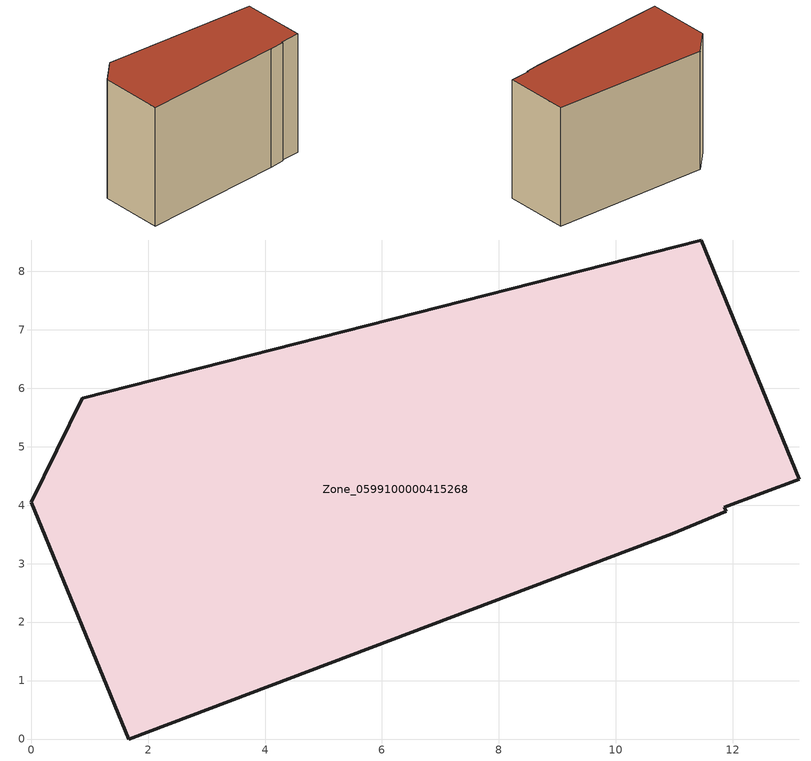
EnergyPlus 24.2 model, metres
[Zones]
Zone_0599100000415268
 floor ground (C_G): 11.89,3.9 10.97,3.51 1.67,0 0,4.05 0.87,5.83 11.46,8.54 13.14,4.45 11.86,3.96 z3.27
 wall outside (C_F): 13.14,4.45 11.46,8.54 0.87,5.83 0,4.05 1.67,0 10.97,3.51 11.89,3.9 11.86,3.96 13.14,4.45 z3.27:12.26
 roof outside (C_R): 10.97,3.51 11.89,3.9 11.86,3.96 13.14,4.45 11.46,8.54 0.87,5.83 0,4.05 1.67,0 z12.26
[BUILDING]
Pand.0599100000415268: North Axis=0; Terrain=City; Loads Convergence Tolerance Value=0.04; Temperature Convergence Tolerance Value=0.4; Solar Distribution=FullExterior; Maximum Number of Warmup Days=25; Minimum Number of Warmup Days=1
[Site:Location]
Rotterdam.The.Hague.AP_ZH_NLD Design_Conditions: Latitude=51.96; Longitude=4.45; Time Zone=1; Elevation=-4.5
[SITE:GROUNDTEMPERATURE:BUILDINGSURFACE]
18, 18, 18, 18, 18, 18, 18, 18, 18, 18, 18, 18
[MATERIAL] Thermal Absorptance=0.9; Solar Absorptance=0.7; Visible Absorptance=0.7
Name | Roughness | Thickness | Conductivity | Density | Specific Heat
G.TC.1992-2005 | MediumSmooth | 0.15 | 0.06 | 540 | 1210
F.TC.1992-2005 | Rough | 0.3 | 0.12 | 1920 | 840
R.TC.1992-2005 | MediumRough | 0.2 | 0.08 | 1500 | 1000
[CONSTRUCTION]
C_G: G.TC.1992-2005
C_F: F.TC.1992-2005
C_R: R.TC.1992-2005
[ZONE]
Zone_0599100000415268: Type=1; Multiplier=1; Ceiling Height=Autocalculate; Volume=Autocalculate; Floor Area=autocalculate; Part of Total Floor Area=Yes
[ZONEINFILTRATION:DESIGNFLOWRATE]
Infil_Zone_0599100000415268: Zone or ZoneList or Space or SpaceList=Zone_0599100000415268; Schedule=AlwaysOn; Design Flow Rate Calculation Method=Flow/Area; Flow Rate per Floor Area=0.0015; Constant Term Coefficient=1; Temperature Term Coefficient=0; Velocity Term Coefficient=0; Velocity Squared Term Coefficient=0
[HVACTEMPLATE:ZONE:IDEALLOADSAIRSYSTEM]
Zone_0599100000415268: Maximum Heating Supply Air Temperature=50; Minimum Cooling Supply Air Temperature=13; Maximum Heating Supply Air Humidity Ratio=0.0156; Minimum Cooling Supply Air Humidity Ratio=0.0077; Heating Limit=NoLimit; Cooling Limit=NoLimit; Dehumidification Control Type=ConstantSensibleHeatRatio; Cooling Sensible Heat Ratio=0.7; Dehumidification Setpoint=60; Humidification Control Type=None; Humidification Setpoint=30; Outdoor Air Method=None; Outdoor Air Flow Rate per Person=0.00944; Outdoor Air Flow Rate per Zone Floor Area=0; Outdoor Air Flow Rate per Zone=0; Demand Controlled Ventilation Type=None; Outdoor Air Economizer Type=NoEconomizer; Heat Recovery Type=None; Sensible Heat Recovery Effectiveness=0.7; Latent Heat Recovery Effectiveness=0.65
[ZONECONTROL:THERMOSTAT]
ThermostatControl_Zone_0599100000415268: Zone or ZoneList=Zone_0599100000415268; Control Type Schedule=DualSetpointControlType; Control 1=Thermostat_Zone_0599100000415268; Temperature Difference Between Cutout And Setpoint=0
[THERMOSTATSETPOINT:DUALSETPOINT]
Thermostat_Zone_0599100000415268: Heating Setpoint Temperature Schedule=HeatingSetpoint_Zone_0599100000415268; Cooling Setpoint Temperature Schedule=CoolingSetpoint_Zone_0599100000415268
[SCHEDULE:COMPACT]
HeatingSetpoint_Zone_0599100000415268: Through: 12/31, For: AllDays, Until: 24:00, 21
CoolingSetpoint_Zone_0599100000415268: Through: 12/31, For: AllDays, Until: 24:00, 24
DualSetpointControlType: Through: 12/31, For: AllDays, Until: 24:00, 4
AlwaysOn: Through: 12/31, For: AllDays, Until: 24:00, 1
